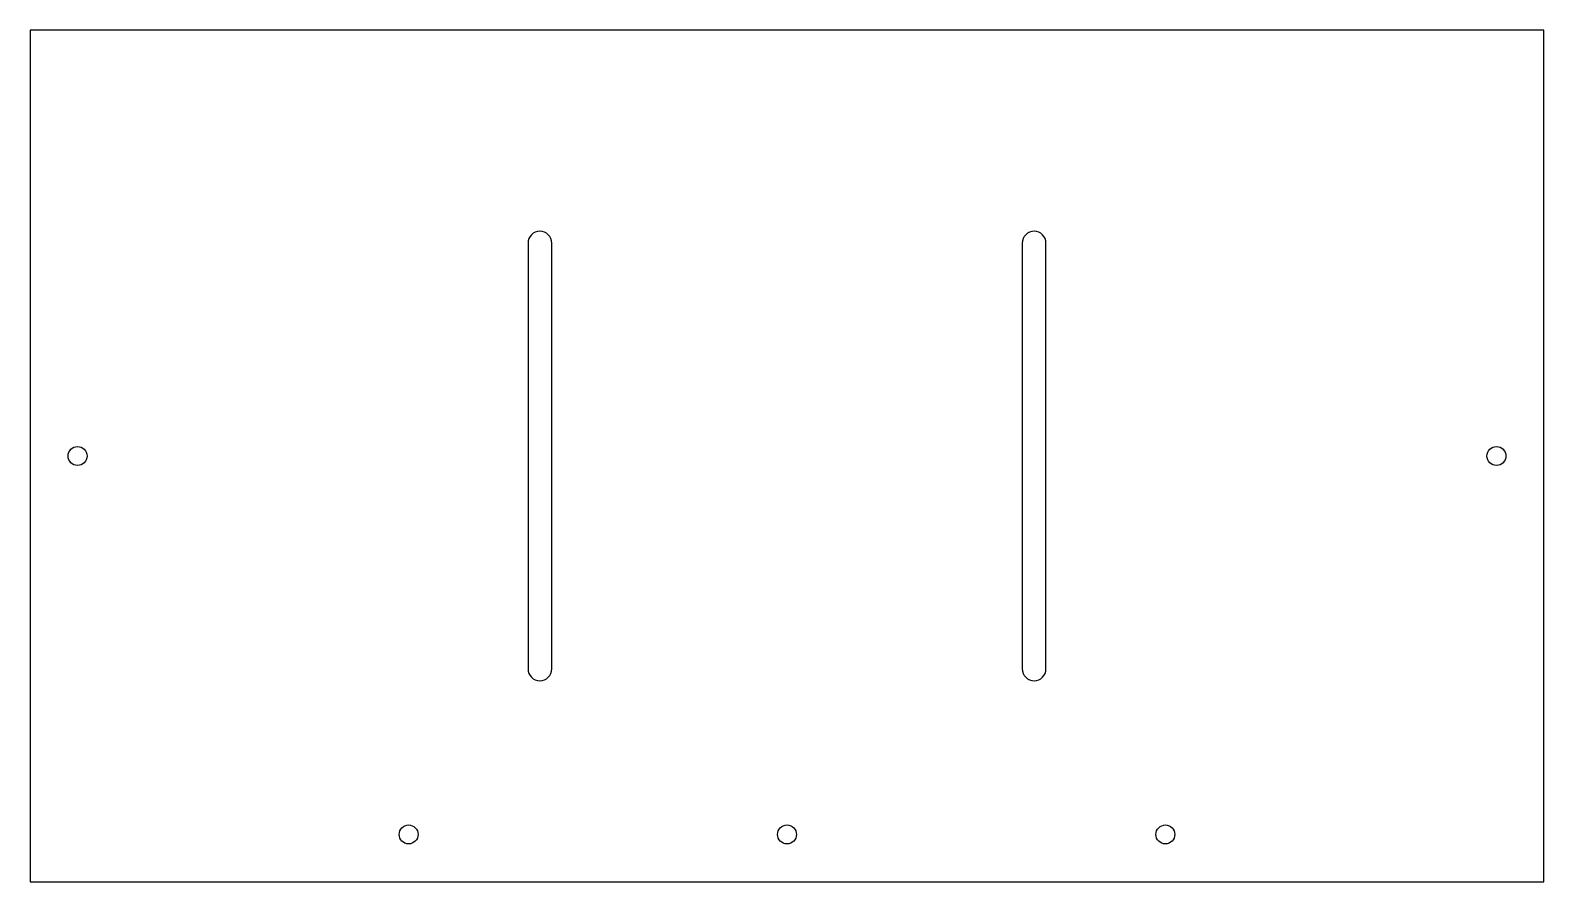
# Model space of a CAD drawing. Header units: millimetres. Extents: x -160 to 160, y -90 to 90.
import ezdxf

# ---------------------------------------------------------------- set-up
doc = ezdxf.new("R2010")
doc.units = ezdxf.units.MM

msp = doc.modelspace()

# ---------------------------------------------------------------- linework, layer by layer
at = {"color": 7, "linetype": 'Continuous', "lineweight": 25}
for p, q in [((160, 90), (-160, 90)), ((-160, 90), (-160, -90)), ((160, -90), (160, 90)), ((-54.75, 45), (-54.75, -45)), ((-49.75, -45), (-49.75, 45)), ((49.75, 45), (49.75, -45)), ((54.75, -45), (54.75, 45)), ((-160, -90), (160, -90))]:
    msp.add_line(p, q, dxfattribs=at)
for centre in [(-150, 0), (150, 0), (-80, -80), (0, -80), (80, -80)]:
    msp.add_circle(centre, 2, dxfattribs=at)
for centre, start, end in [((-52.25, 45), 0, 180), ((52.25, 45), 0, 180), ((-52.25, -45), 180, 0), ((52.25, -45), 180, 0)]:
    msp.add_arc(centre, 2.5, start, end, dxfattribs=at)

doc.saveas('drawing.dxf')
